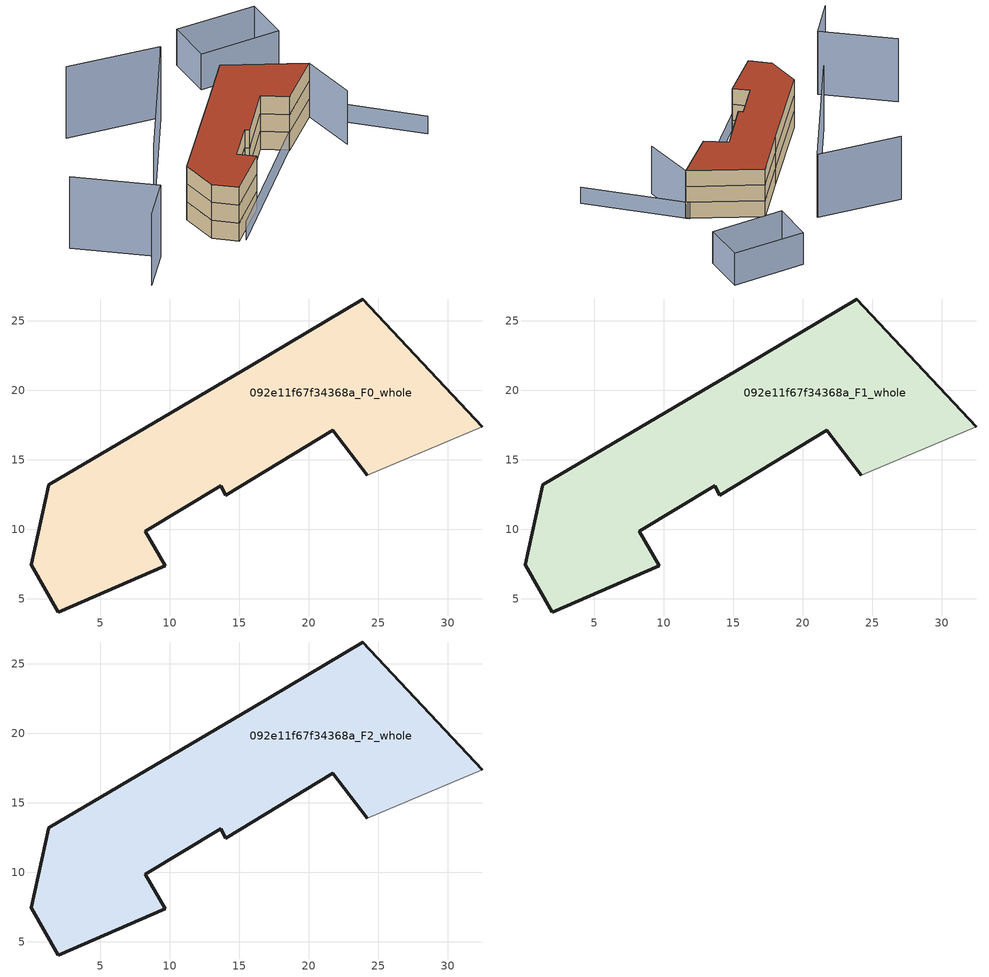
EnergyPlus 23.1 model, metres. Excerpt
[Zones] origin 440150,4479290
092e11f67f34368a_F0_whole
 floor ground (EU_floor_Construction): 23.89,26.57 32.49,17.37 24.19,13.88 21.73,17.14 14.01,12.45 13.66,13.13 8.2,9.86 9.67,7.39 1.94,4.05 0,7.46 1.28,13.19 15.89,21.81 z0
 wall outside (EU_wall_Construction): 32.49,17.37 23.89,26.57 15.89,21.81 1.28,13.19 0,7.46 1.94,4.05 9.67,7.39 8.2,9.86 13.66,13.13 14.01,12.45 21.73,17.14 24.19,13.88 z0:3
 wall adiabatic (EU_wall_Construction): 24.19,13.88 32.49,17.37 z0:3
092e11f67f34368a_F1_whole
 floor to 092e11f67f34368a_F0_whole (EU_floor_Construction): 23.89,26.57 32.49,17.37 24.19,13.88 21.73,17.14 14.01,12.45 13.66,13.13 8.2,9.86 9.67,7.39 1.94,4.05 0,7.46 1.28,13.19 15.89,21.81 z3
 wall outside (EU_wall_Construction): 32.49,17.37 23.89,26.57 15.89,21.81 1.28,13.19 0,7.46 1.94,4.05 9.67,7.39 8.2,9.86 13.66,13.13 14.01,12.45 21.73,17.14 24.19,13.88 z3:6
 wall adiabatic (EU_wall_Construction): 24.19,13.88 32.49,17.37 z3:6
092e11f67f34368a_F2_whole
 floor to 092e11f67f34368a_F1_whole (EU_floor_Construction): 23.89,26.57 32.49,17.37 24.19,13.88 21.73,17.14 14.01,12.45 13.66,13.13 8.2,9.86 9.67,7.39 1.94,4.05 0,7.46 1.28,13.19 15.89,21.81 z6
 wall outside (EU_wall_Construction): 32.49,17.37 23.89,26.57 15.89,21.81 1.28,13.19 0,7.46 1.94,4.05 9.67,7.39 8.2,9.86 13.66,13.13 14.01,12.45 21.73,17.14 24.19,13.88 z6:9
 wall adiabatic (EU_wall_Construction): 24.19,13.88 32.49,17.37 z6:9
 roof outside (EU_roof_Construction): 24.19,13.88 32.49,17.37 23.89,26.57 15.89,21.81 1.28,13.19 0,7.46 1.94,4.05 9.67,7.39 8.2,9.86 13.66,13.13 14.01,12.45 21.73,17.14 z9
shading: 2.88,3.5 32.22,17.92 / 32.22,17.92 40.1,1.88 z0:3; -15.01,20.88 -8.3,9.77 / -8.3,9.77 -14.62,5.96 / 18.61,32.95 -1.4,17.04 / 18.56,33.11 5.97,39.68 z0:12; 30.66,8.69 32.49,17.37 z0:9; 30.34,40.17 42.04,35.84 / 42.04,35.84 39.54,29.09 / 39.54,29.09 27.84,33.42 / 27.84,33.42 30.34,40.17 z0:6
[Building]
EU S2 Campaign: North Axis=0; Terrain=City; Solar Distribution=FullExterior
[Site:Location]
Madrid: Latitude=40.5; Longitude=-3.5; Time Zone=1; Elevation=609
[SizingPeriod:WeatherFileDays]
AnnualSizingPeriod: Begin Month=1; Begin Day of Month=1; End Month=12; End Day of Month=31; Day of Week for Start Day=Monday; Use Weather File Daylight Saving Period=No; Use Weather File Rain and Snow Indicators=No
[MATERIAL]
EU_InternalMass_Material: Roughness=MediumRough; Thickness=0.1; Conductivity=1; Density=1800; Specific Heat=900; Thermal Absorptance=0.9; Solar Absorptance=0.7; Visible Absorptance=0.7
[MATERIAL:NOMASS] Roughness=MediumRough; Thermal Absorptance=0.9; Solar Absorptance=0.7; Visible Absorptance=0.7
Name | Thermal Resistance
EU_wall_NoMass | 0.459673
EU_roof_NoMass | 0.495815
EU_floor_NoMass | 0.788942
[CONSTRUCTION]
EU_wall_Construction: EU_wall_NoMass
EU_roof_Construction: EU_roof_NoMass
EU_floor_Construction: EU_floor_NoMass
EU_InternalMass_Construction: EU_InternalMass_Material
[ZONE] Type=1; Multiplier=1; Ceiling Height=autocalculate; Floor Area=autocalculate; Part of Total Floor Area=Yes
Name | Volume
092e11f67f34368a_F0_whole | 777.84
092e11f67f34368a_F1_whole; 092e11f67f34368a_F2_whole | 777.841
[INTERNALMASS] Construction=EU_InternalMass_Construction; Surface Area=259.28
Name | Zone or ZoneList
092e11f67f34368a_F0_whole_EU_InternalMass | 092e11f67f34368a_F0_whole
092e11f67f34368a_F1_whole_EU_InternalMass | 092e11f67f34368a_F1_whole
092e11f67f34368a_F2_whole_EU_InternalMass | 092e11f67f34368a_F2_whole
[OTHEREQUIPMENT] Fuel Type=Electricity; Design Level Calculation Method=Watts/Area; Power per Zone Floor Area=1; Fraction Latent=0; Fraction Radiant=0; Fraction Lost=0; Carbon Dioxide Generation Rate=0; EndUse Subcategory=EU_Step8_InternalGains
Name | Zone or ZoneList or Space or SpaceList | Schedule
EU_Step8_InternalGain_092e11f67f34368a_F0_whole_f000 | 092e11f67f34368a_F0_whole | EU_Step8_GainSchedule_092e11f67f34368a_F0_whole_f000
EU_Step8_InternalGain_092e11f67f34368a_F1_whole_f000 | 092e11f67f34368a_F1_whole | EU_Step8_GainSchedule_092e11f67f34368a_F1_whole_f000
EU_Step8_InternalGain_092e11f67f34368a_F2_whole_f000 | 092e11f67f34368a_F2_whole | EU_Step8_GainSchedule_092e11f67f34368a_F2_whole_f000
[ZONEVENTILATION:DESIGNFLOWRATE] Schedule=EU_AlwaysOn; Design Flow Rate Calculation Method=AirChanges/Hour; Air Changes per Hour=0.719161; Ventilation Type=Natural; Fan Pressure Rise=0; Fan Total Efficiency=1; Constant Term Coefficient=1; Temperature Term Coefficient=0; Velocity Term Coefficient=0; Velocity Squared Term Coefficient=0; Minimum Indoor Temperature=-100; Maximum Indoor Temperature=100; Delta Temperature=-100; Minimum Outdoor Temperature=-100; Maximum Outdoor Temperature=100; Maximum Wind Speed=40
Name | Zone or ZoneList or Space or SpaceList
EU_ConstantAir_092e11f67f34368a_F0_whole | 092e11f67f34368a_F0_whole
EU_ConstantAir_092e11f67f34368a_F1_whole | 092e11f67f34368a_F1_whole
EU_ConstantAir_092e11f67f34368a_F2_whole | 092e11f67f34368a_F2_whole
[HVACTEMPLATE:THERMOSTAT] Constant Heating Setpoint=20; Constant Cooling Setpoint=50
EU_HeatOnly_092e11f67f34368a_F0_whole; EU_HeatOnly_092e11f67f34368a_F1_whole; EU_HeatOnly_092e11f67f34368a_F2_whole
[HVACTEMPLATE:ZONE:IDEALLOADSAIRSYSTEM] System Availability Schedule=EU_AlwaysOn; Maximum Heating Supply Air Temperature=50; Minimum Cooling Supply Air Temperature=13; Maximum Heating Supply Air Humidity Ratio=0.0156; Minimum Cooling Supply Air Humidity Ratio=0.0077; Heating Limit=NoLimit; Cooling Limit=NoLimit; Heating Availability Schedule=EU_AlwaysOn; Cooling Availability Schedule=EU_CoolingOff; Dehumidification Control Type=ConstantSensibleHeatRatio; Cooling Sensible Heat Ratio=0.7; Dehumidification Setpoint=60; Humidification Control Type=None; Humidification Setpoint=30; Outdoor Air Method=None; Outdoor Air Flow Rate per Person=0.00944; Outdoor Air Flow Rate per Zone Floor Area=0; Outdoor Air Flow Rate per Zone=0; Demand Controlled Ventilation Type=None; Outdoor Air Economizer Type=NoEconomizer; Heat Recovery Type=None; Sensible Heat Recovery Effectiveness=0.7; Latent Heat Recovery Effectiveness=0.65
Name | Template Thermostat
092e11f67f34368a_F0_whole | EU_HeatOnly_092e11f67f34368a_F0_whole
092e11f67f34368a_F1_whole | EU_HeatOnly_092e11f67f34368a_F1_whole
092e11f67f34368a_F2_whole | EU_HeatOnly_092e11f67f34368a_F2_whole
[SIZING:ZONE] Zone Cooling Design Supply Air Temperature Input Method=SupplyAirTemperature; Zone Cooling Design Supply Air Temperature=13; Zone Heating Design Supply Air Temperature Input Method=SupplyAirTemperature; Zone Heating Design Supply Air Temperature=50; Zone Cooling Design Supply Air Humidity Ratio=0.008; Zone Heating Design Supply Air Humidity Ratio=0.008; Cooling Design Air Flow Method=DesignDay; Cooling Design Air Flow Rate=0; Cooling Minimum Air Flow per Zone Floor Area=0.000762; Cooling Minimum Air Flow=0; Cooling Minimum Air Flow Fraction=0.2; Heating Design Air Flow Method=DesignDay; Heating Design Air Flow Rate=0; Heating Maximum Air Flow per Zone Floor Area=0.002032; Heating Maximum Air Flow=0.141576; Heating Maximum Air Flow Fraction=0.3; Account for Dedicated Outdoor Air System=No; Dedicated Outdoor Air System Control Strategy=NeutralSupplyAir; Dedicated Outdoor Air Low Setpoint Temperature for Design=autosize; Dedicated Outdoor Air High Setpoint Temperature for Design=autosize; Zone Load Sizing Method=Sensible Load Only No Latent Load; Zone Latent Cooling Design Supply Air Humidity Ratio Input Method=HumidityRatioDifference; Zone Cooling Design Supply Air Humidity Ratio Difference=0.005; Zone Latent Heating Design Supply Air Humidity Ratio Input Method=HumidityRatioDifference; Zone Humidification Design Supply Air Humidity Ratio Difference=0.005
092e11f67f34368a_F0_whole; 092e11f67f34368a_F1_whole; 092e11f67f34368a_F2_whole
[SCHEDULE:CONSTANT]
Name | Hourly Value
EU_AlwaysOn | 1
EU_CoolingOff | 0
[SCHEDULE:FILE] Column Number=1; Rows to Skip at Top=0; Number of Hours of Data=8760; Column Separator=Comma; Interpolate to Timestep=No; Minutes per Item=60; Adjust Schedule for Daylight Savings=Yes
Name | File
EU_Step8_GainSchedule_092e11f67f34368a_F0_whole_f000 | ../../schedules/092e11f67f34368a/092e11f67f34368a_F0_whole_f000_gain.csv
EU_Step8_GainSchedule_092e11f67f34368a_F1_whole_f000 | ../../schedules/092e11f67f34368a/092e11f67f34368a_F1_whole_f000_gain.csv
EU_Step8_GainSchedule_092e11f67f34368a_F2_whole_f000 | ../../schedules/092e11f67f34368a/092e11f67f34368a_F2_whole_f000_gain.csv
